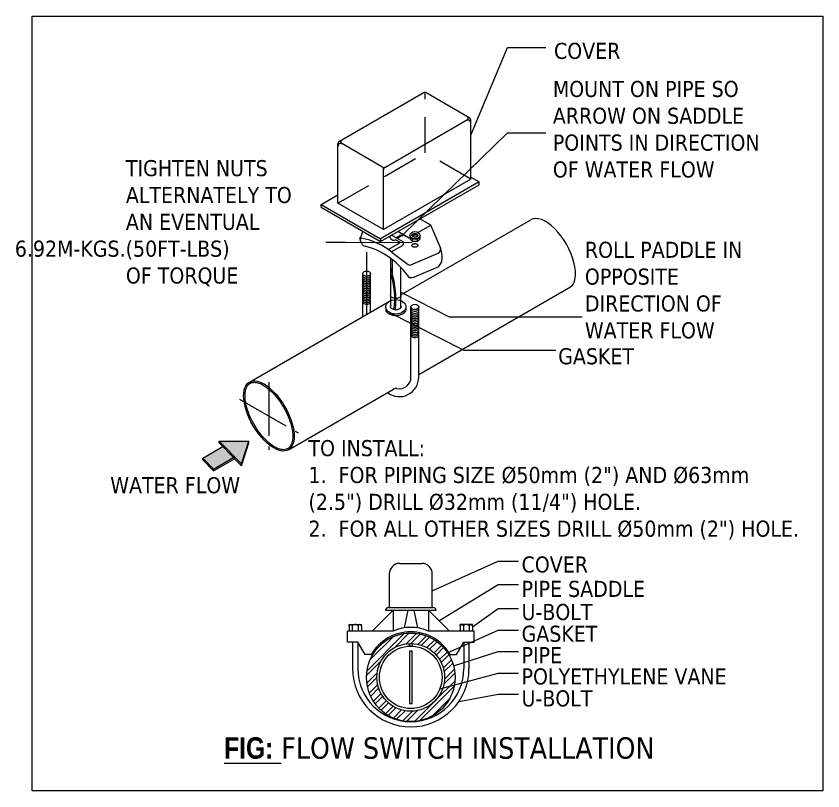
# Model space of a CAD drawing. Header units: inches. Extents: x -98933 to 1585249, y -3352739 to 192771.
# Drawn here: x -1799.5 to -1335.9, y 49580.6 to 50025.7 of the extents above; entities that cross this region are included whole.
import ezdxf

# ---------------------------------------------------------------- set-up
doc = ezdxf.new("R2010")
doc.units = ezdxf.units.IN
doc.header["$MEASUREMENT"] = 0
doc.linetypes.add('CENTERX2', pattern=[4, 2.5, -0.5, 0.5, -0.5])
doc.linetypes.add('DASHED', pattern=[0.75, 0.5, -0.25])
doc.layers.add('DIM', color=7, linetype='Continuous', lineweight=0)
doc.layers.add('FF-PIPE', color=14, linetype='Continuous', lineweight=35)
doc.styles.add('arial narrow', font='tahoma.ttf')

# ---------------------------------------------------------------- blocks, each defined once
blk = doc.blocks.new('ikjgds')
at = {"layer": 'FF-PIPE', "lineweight": 0}
h = blk.add_hatch(color=0, dxfattribs=at)
h.paths.add_polyline_path([(209154.2, -18285.3), (209152, -18284), (209145.9, -18287.5), (209148.3, -18288.9)])
h.paths.add_polyline_path([(209155.7, -18286.1), (209156.4, -18282.6), (209150.6, -18283.1)])
for points in [[(208899.3, -18571.3), (208930.2, -18603.3), (208940.5, -18571.3)], [(208919.2, -18594.3), (208904.2, -18578.9), (208876.1, -18595.1), (208876.1, -18595.1), (208891, -18610.6)], [(208905.8, -18578), (208904.2, -18578.9), (208919.2, -18594.3), (208920.7, -18593.4)], [(209220, -18869.8), (209222.1, -18869.8, 0.577923), (209111.8, -18869.8), (209113.9, -18869.8, -0.566618)]]:
    blk.add_hatch(color=0, dxfattribs=at).paths.add_polyline_path(points)
at = {"layer": 'DIM', "color": 7}
blk.add_lwpolyline([(208637.7, -17977.5), (209742.9, -17977.5), (209742.9, -19060.2), (208637.7, -19060.2)], close=True, dxfattribs=at)
at = {"layer": 'FF-PIPE', "color": 0, "lineweight": 0}
for p, q in [((209250.7, -18143.9), (209301.9, -18021.3)), ((209301.9, -18021.3), (209355.9, -18021.3)), ((209067.1, -18152.3), (209184.4, -18084.5)), ((209249.5, -18120.1), (209189.2, -18085.2)), ((209130.8, -18189), (209246.4, -18122.2)), ((209250.7, -18205.4), (209250.7, -18122.6)), ((209156.5, -18282.9), (209301.9, -18140.7)), ((209301.9, -18140.7), (209355.9, -18140.7)), ((209065.2, -18239), (209065.2, -18155.6)), ((209126.7, -18187.9), (209070.5, -18155.5)), ((209128.8, -18275.7), (209128.8, -18191.7)), ((209262.3, -18209.2), (209124.6, -18288.7)), ((209250.7, -18205.4), (209128.8, -18275.7)), ((209250.7, -18202.5), (209262.3, -18209.2)), ((209262.3, -18213.2), (209262.3, -18209.2)), ((209124.6, -18292.7), (209262.3, -18213.2)), ((209041.6, -18240.7), (209065.2, -18227.1)), ((209041.6, -18244.7), (209041.6, -18240.7)), ((209041.6, -18240.7), (209124.6, -18288.7)), ((209041.6, -18244.7), (209124.6, -18292.7)), ((209128.8, -18275.7), (209065.2, -18239)), ((209153.1, -18366.8), (209334.7, -18262)), ((209194.8, -18269.5), (209179.8, -18260.8)), ((209097.5, -18285.5), (209099.9, -18278.4)), ((209176.9, -18279.8), (209194.8, -18269.5)), ((209208.8, -18302.2), (209194.8, -18269.5)), ((209124.6, -18288.7), (209124.6, -18292.7)), ((209156.2, -18293), (209140.1, -18283.8)), ((209145.9, -18287.5), (209151.9, -18284.1)), ((209163.9, -18287.2), (209149, -18278.6)), ((209153.9, -18281.4), (209159, -18284.4)), ((209163.9, -18287.2), (209165.9, -18286.1)), ((209165.9, -18284.5), (209165.9, -18289.2)), ((209169.2, -18292.3), (209165.9, -18289.2)), ((209169.2, -18292.3), (209169.2, -18288.2)), ((209176.2, -18292.4), (209176.2, -18288.2)), ((209176.2, -18292.3), (209179.5, -18289.3)), ((209179.5, -18284.6), (209179.5, -18289.3)), ((209075.5, -18294.1), (209048.1, -18294.1)), ((209169.1, -18294.4), (209075.5, -18294.1)), ((209098.9, -18296.4), (209096.2, -18290)), ((209135.5, -18303.8), (209152.5, -18294)), ((209139.7, -18306.9), (209155.2, -18298)), ((209152.5, -18294), (209145.6, -18290)), ((209176.2, -18292.4), (209169.2, -18292.3)), ((209105.3, -18394.4), (209105.3, -18307.6)), ((209141, -18307.9), (209163.3, -18324.7)), ((209166.9, -18325.1), (209205.2, -18308.8)), ((209138.9, -18385.1), (209138.9, -18315.9)), ((209141.2, -18336.9), (209141.2, -18317.7)), ((209206, -18327.2), (209210.2, -18321)), ((209153.1, -18385.1), (209153.1, -18328.5)), ((209171.1, -18342.4), (209206, -18327.2)), ((209099.8, -18397.5), (209099.8, -18337.4)), ((209110.7, -18391.2), (209110.7, -18337.4)), ((209178.1, -18478.4), (209390.3, -18355.9)), ((209153.1, -18363.5), (209220.8, -18397.7)), ((208941.3, -18489.1), (209137.4, -18375.8)), ((209132, -18385), (209132, -18388.1)), ((209160.1, -18383.9), (209160.1, -18388)), ((209167.2, -18482), (209167.2, -18383.9)), ((209178.1, -18482), (209178.1, -18383.9)), ((209138.2, -18392.2), (209241.1, -18444.3)), ((209220.8, -18397.7), (209406.3, -18397.7)), ((209241.1, -18444.3), (209369.6, -18444.3)), ((208995.9, -18583.6), (209142.6, -18498.9)), ((208899.3, -18571.3), (208940.5, -18571.3)), ((208899.3, -18573.8), (208899.3, -18571.3)), ((208930.2, -18603.3), (208899.3, -18571.3)), ((208930.2, -18603.3), (208940.5, -18571.3)), ((208940.5, -18573.8), (208940.5, -18571.3)), ((208876.1, -18595.1), (208905.8, -18578)), ((208919.2, -18594.3), (208899.3, -18573.8)), ((208930.2, -18605.8), (208940.5, -18573.8)), ((208891, -18610.6), (208920.7, -18593.4)), ((208920.7, -18596), (208920.7, -18593.4)), ((208891, -18610.6), (208876.1, -18595.1)), ((208876.1, -18597.7), (208876.1, -18595.1)), ((208891, -18613.1), (208876.1, -18597.7)), ((208891, -18613.1), (208920.7, -18596)), ((208930.2, -18605.8), (208920.7, -18596)), ((208930.2, -18605.8), (208930.2, -18603.3)), ((208891, -18613.1), (208891, -18610.6)), ((209196.9, -18780.5), (209289.2, -18739.2)), ((209289.2, -18739.2), (209317.5, -18739.2)), ((209151.5, -18742.4), (209182.4, -18742.4)), ((209137, -18804.1), (209137, -18757)), ((209196.9, -18804.1), (209196.9, -18757)), ((209206.2, -18822.4), (209289.2, -18771.7)), ((209289.2, -18771.7), (209317.5, -18771.7)), ((209113, -18837.1), (209142.4, -18807.7)), ((209131.4, -18807.7), (209202.5, -18807.7)), ((209131.4, -18807.7), (209202.5, -18807.7)), ((209135.9, -18804.1), (209198, -18804.1)), ((209142.4, -18807.7), (209142.4, -18837.1)), ((209162.7, -18807.7), (209157.7, -18832.4)), ((209171.2, -18807.7), (209176.2, -18832.4)), ((209191.5, -18807.7), (209191.5, -18837.1)), ((209220.9, -18837.1), (209191.5, -18807.7)), ((209253.3, -18831), (209289.2, -18805.3)), ((209289.2, -18805.3), (209317.5, -18805.3)), ((209080.6, -18827.6), (209097.9, -18827.6)), ((209080.6, -18829.4), (209080.6, -18827.6)), ((209080.6, -18829.4), (209080.6, -18837.1)), ((209085.2, -18829.4), (209085.2, -18837.1)), ((209093.3, -18829.6), (209093.3, -18837.1)), ((209097.9, -18829.6), (209097.9, -18827.6)), ((209097.9, -18829.6), (209097.9, -18837.1)), ((209236, -18829.6), (209236, -18827.6)), ((209253.3, -18827.6), (209236, -18827.6)), ((209236, -18829.6), (209236, -18837.1)), ((209240.6, -18829.6), (209240.6, -18837.1)), ((209248.7, -18829.4), (209248.7, -18837.1)), ((209253.3, -18829.4), (209253.3, -18827.6)), ((209253.3, -18829.4), (209253.3, -18837.1)), ((209142.4, -18837.1), (209078.3, -18837.1)), ((209078.3, -18852.3), (209078.3, -18837.1)), ((209105.8, -18892.4), (209157.7, -18840.4)), ((209144, -18860.2), (209164.4, -18839.8)), ((209160.6, -18854.7), (209175, -18840.3)), ((209167.1, -18854.3), (209180.2, -18841.2)), ((209255.6, -18837.1), (209191.5, -18837.1)), ((209218.3, -18867.5), (209289.2, -18835.7)), ((209255.6, -18852.3), (209255.6, -18837.1)), ((209289.2, -18835.7), (209317.5, -18835.7)), ((209092.9, -18852.3), (209078.3, -18852.3)), ((209085.6, -18852.3), (209085.6, -18889.4)), ((209092.9, -18852.3), (209092.9, -18889.4)), ((209103, -18869.8), (209092.9, -18852.3)), ((209110.3, -18876.8), (209142.1, -18844.9)), ((209177.1, -18855.4), (209188.8, -18843.7)), ((209181.8, -18856.7), (209193, -18845.5)), ((209189.6, -18860.1), (209200.2, -18849.4)), ((209193.3, -18862.4), (209203.8, -18851.9)), ((209230.9, -18869.8), (209241, -18852.3)), ((209241, -18852.3), (209241, -18889.4)), ((209241, -18852.3), (209255.6, -18852.3)), ((209248.3, -18852.3), (209248.3, -18889.4)), ((209165.1, -18854.3), (209168.8, -18854.3)), ((209165.1, -18858), (209165.1, -18854.3)), ((209168.8, -18858), (209165.1, -18858)), ((209168.8, -18854.3), (209168.8, -18858)), ((209199.5, -18867.3), (209209.8, -18857)), ((209202.5, -18870.4), (209212.8, -18860.1)), ((209113.9, -18869.8), (209103, -18869.8)), ((209168.8, -18865.2), (209165.1, -18865.2)), ((209165.1, -18865.2), (209165.1, -18938)), ((209168.8, -18938), (209168.8, -18865.2)), ((209207.2, -18876.7), (209217.7, -18866.2)), ((209209.4, -18880.7), (209220.1, -18869.9)), ((209220, -18869.8), (209230.9, -18869.8)), ((209226.7, -18885.4), (209289.2, -18865.5)), ((209289.2, -18865.5), (209317.5, -18865.5)), ((209105.1, -18899.1), (209125.6, -18878.7)), ((209212.4, -18888.7), (209223.8, -18877.3)), ((209213.6, -18893.6), (209225.5, -18881.7)), ((209105.6, -18909.7), (209120.1, -18895.3)), ((209207.6, -18917.5), (209289.2, -18895.6)), ((209213.3, -18911), (209228.5, -18895.8)), ((209214.2, -18904.1), (209227.8, -18890.5)), ((209289.2, -18895.6), (209317.5, -18895.6)), ((209106.5, -18914.9), (209119.6, -18901.8)), ((209201.7, -18933.7), (209228.6, -18906.8)), ((209109.1, -18923.4), (209120.7, -18911.7)), ((209110.9, -18927.7), (209122, -18916.5)), ((209179.2, -18962.2), (209227.6, -18913.9)), ((209114.8, -18934.9), (209125.4, -18924.2)), ((209117.3, -18938.5), (209127.7, -18928)), ((209196.7, -18955.8), (209221.2, -18931.4)), ((209234, -18935.5), (209289.2, -18925.3)), ((209289.2, -18925.3), (209317.5, -18925.3)), ((209122.3, -18944.5), (209132.6, -18934.2)), ((209125.4, -18947.5), (209135.7, -18937.1)), ((209131.6, -18952.4), (209142.1, -18941.9)), ((209165.1, -18938), (209168.8, -18938)), ((209172.2, -18963.3), (209199, -18936.4)), ((209135.3, -18954.7), (209146, -18944)), ((209142.6, -18958.5), (209154, -18947.1)), ((209147, -18960.2), (209158.9, -18948.2)), ((209155.8, -18962.5), (209169.4, -18948.9)), ((209161.1, -18963.2), (209176.3, -18948))]:
    blk.add_line(p, q, dxfattribs=at)
at = {"layer": 'FF-PIPE', "color": 0, "linetype": 'DASHED', "lineweight": 0, "ltscale": 100}
for p, q in [((209187.1, -18168.6), (209187.1, -18084.1)), ((209065.2, -18239), (209187.1, -18168.6)), ((209250.7, -18205.4), (209187.1, -18168.6))]:
    blk.add_line(p, q, dxfattribs=at)
at = {"layer": 'FF-PIPE', "color": 0, "linetype": 'CENTERX2', "lineweight": 0, "ltscale": 30}
for p, q in [((208968.6, -18488.9), (208968.6, -18583.8)), ((208927.5, -18512.6), (209009.7, -18560.1))]:
    blk.add_line(p, q, dxfattribs=at)
at = {"layer": 'FF-PIPE', "color": 0, "lineweight": 0}
for radius in [61.9, 47.3, 43.7]:
    blk.add_circle((209166.9, -18901.6), radius, dxfattribs=at)
for centre, radius, start, end in [((209186.4, -18087.9), 3.88, 44, 120), ((209244.8, -18120.2), 2.53, 307.7728, 66.8301), ((209247.1, -18122.7), 3.6, 359.1151, 47.1438), ((209246.8, -18126.5), 3.88, 0, 120), ((209069.1, -18155.6), 3.88, 120, 180), ((209072.3, -18152.7), 3.31, 146.742, 247.9559), ((209069.1, -18159.1), 3.88, 53.3445, 180), ((209129.7, -18184.1), 4.81, 232.2348, 291.7652), ((209124.2, -18191.8), 4.66, 1.8593, 56.7959), ((209132.7, -18192.4), 3.88, 120, 180), ((209338.3, -18268.3), 7.28, 119.9997, 120), ((209098.7, -18288.3), 3, 113.0851, 210.0983), ((209097.6, -18289.4), 1.5, 79.658, 203.0851), ((209097.9, -18286.7), 1.25, 114.5551, 267.0073), ((209080.8, -18381.4), 95, 50.7743, 79.658), ((209143.2, -18284.9), 5.7, 184.5722, 295.4278), ((209163.3, -18291.8), 6.26, 19.637, 65.2726), ((209172.7, -18297.8), 8.82, 66.2193, 113.3456), ((209182.1, -18291.9), 6.26, 114.2923, 159.9279), ((209104.7, -18292), 7.28, 217.5425, 257.5817), ((209078.2, -18398.7), 102.6, 35.4692, 75.9319), ((209153.6, -18295.1), 3.31, 298.3786, 38.8167), ((209202.8, -18303.3), 5.94, 292.6673, 10.6268), ((209171, -18314.5), 39.7, 350.6442, 18.0513), ((208997.8, -18375.5), 148.5, 355.2937, 18.1713), ((209165.5, -18321.8), 3.64, 233.0851, 293.0851), ((209038.5, -18371.8), 106, 351.5905, 18.7531), ((209168.2, -18335.7), 7.28, 207.5812, 293.0851), ((209385.6, -18350.2), 7.28, 300, 300.3809), ((209135.9, -18388.1), 3.88, 180, 224.0354), ((209156.2, -18388), 3.88, 316.9219, 0), ((209150.8, -18482), 27.3, 232.6126, 0), ((209150.8, -18482), 16.4, 258.7069, 0), ((209146.2, -18505.2), 7.28, 78.7069, 120), ((209151.5, -18757), 14.6, 90, 180), ((209182.4, -18757), 14.6, 0, 90), ((209135.7, -18808.4), 4.33, 86.3127, 170.9866), ((209198, -18808.7), 4.58, 11.8237, 90.8769), ((209082.9, -18830), 2.33, 13.0032, 166.9968), ((209089.2, -18833), 5.34, 39.324, 138.604), ((209095.6, -18829.9), 2.3, 8.6022, 171.3978), ((209238.3, -18829.9), 2.3, 8.6022, 171.3978), ((209244.7, -18833), 5.34, 41.396, 140.676), ((209251, -18830), 2.33, 13.0032, 166.9968), ((209166.9, -18901.6), 63.7, 29.9508, 150.0492), ((209166.9, -18890), 58.3, 65.0579, 114.9421), ((209166.9, -18889.4), 81.4, 180, 0), ((209166.9, -18889.4), 74.1, 180, 0)]:
    blk.add_arc(centre, radius, start, end, dxfattribs=at)
for centre, major_axis, ratio in [((209362, -18309.2), (27.3, -47.3), 0.473538), ((209105.3, -18339.9), (-5.46, 0), 0.673145), ((209105.3, -18342.7), (-5.46, 0), 0.673145), ((209105.3, -18345.1), (-5.46, 0), 0.673145), ((209105.3, -18347.6), (-5.46, 0), 0.673145), ((209105.3, -18350), (-5.46, 0), 0.673145), ((209105.3, -18352.4), (-5.46, 0), 0.673145), ((209105.3, -18354.8), (-5.46, 0), 0.673145), ((209105.3, -18357.2), (-5.46, 0), 0.673145), ((209105.3, -18359.7), (-5.46, 0), 0.673145), ((209105.3, -18362.1), (-5.46, 0), 0.673145), ((209105.3, -18364.5), (-5.46, 0), 0.673145), ((209105.3, -18366.9), (-5.46, 0), 0.673145), ((209105.3, -18369.3), (-5.46, 0), 0.673145), ((209105.3, -18371.8), (-5.46, 0), 0.673145), ((209105.3, -18374.2), (-5.46, 0), 0.673145), ((209105.3, -18376.6), (-5.46, 0), 0.673145), ((209172.7, -18386.3), (-5.46, 0), 0.673145), ((209172.7, -18389.2), (-5.46, 0), 0.673145), ((209172.7, -18391.6), (-5.46, 0), 0.673145), ((209172.7, -18394), (-5.46, 0), 0.673145), ((209172.7, -18396.5), (-5.46, 0), 0.673145), ((209172.7, -18398.9), (-5.46, 0), 0.673145), ((209172.7, -18401.3), (-5.46, 0), 0.673145), ((209172.7, -18403.7), (-5.46, 0), 0.673145), ((209172.7, -18406.1), (-5.46, 0), 0.673145), ((209172.7, -18408.6), (-5.46, 0), 0.673145), ((209172.7, -18411), (-5.46, 0), 0.673145), ((209172.7, -18413.4), (-5.46, 0), 0.673145), ((209172.7, -18415.8), (-5.46, 0), 0.673145), ((209172.7, -18418.2), (-5.46, 0), 0.673145), ((209172.7, -18420.7), (-5.46, 0), 0.673145), ((209172.7, -18423.1), (-5.46, 0), 0.673145)]:
    blk.add_ellipse(centre, major_axis=major_axis, ratio=ratio, start_param=0, end_param=3.141593, dxfattribs=at)
for centre, major_axis, ratio in [((209172.7, -18283.8), (6.89, -0.03), 0.746958), ((209105.3, -18337.4), (-5.46, 0), 0.673145), ((209146, -18383.8), (-14.1, 0), 0.714286), ((209172.7, -18383.9), (-5.46, 0), 0.673145), ((208968.6, -18536.3), (27.3, -47.3), 0.473538)]:
    blk.add_ellipse(centre, major_axis=major_axis, ratio=ratio, dxfattribs=at)
for points, knots in [([(209177, -18283.8), (209177, -18283.7), (209177, -18283.6), (209176.9, -18283.3), (209176.8, -18283.1), (209176.5, -18282.7), (209176.3, -18282.4), (209175.5, -18281.9), (209175.1, -18281.7), (209174.1, -18281.4), (209173.5, -18281.3), (209172.4, -18281.3), (209171.9, -18281.3), (209171, -18281.5), (209170.6, -18281.6), (209169.9, -18281.9), (209169.5, -18282.1), (209169, -18282.6), (209168.8, -18282.8), (209168.6, -18283.2), (209168.5, -18283.4), (209168.4, -18283.7), (209168.4, -18283.8), (209168.5, -18284.1), (209168.5, -18284.2), (209168.7, -18284.6), (209168.8, -18284.7), (209169.1, -18285.1), (209169.4, -18285.4), (209170.1, -18285.8), (209170.6, -18286), (209171.5, -18286.2), (209172, -18286.3), (209173, -18286.4), (209173.6, -18286.3), (209174.4, -18286.1), (209174.8, -18286), (209175.5, -18285.7), (209175.8, -18285.5), (209176.3, -18285.1), (209176.6, -18284.9), (209176.9, -18284.4), (209176.9, -18284.2), (209177, -18284), (209177, -18283.9), (209177, -18283.8)], [0, 0, 0, 0, 0.236834, 0.236834, 0.473669, 0.473669, 0.827636, 0.827636, 1.181603, 1.181603, 1.53557, 1.53557, 1.825037, 1.825037, 2.114504, 2.114504, 2.403971, 2.403971, 2.693438, 2.693438, 2.989999, 2.989999, 3.238241, 3.238241, 3.486484, 3.486484, 3.734726, 3.734726, 4.048398, 4.048398, 4.362069, 4.362069, 4.675741, 4.675741, 4.989413, 4.989413, 5.249227, 5.249227, 5.509041, 5.509041, 5.829544, 5.829544, 6.150047, 6.150047, 6.283185, 6.283185, 6.283185, 6.283185]), ([(209176.9, -18284.2), (209176.9, -18284.2), (209176.9, -18284.2), (209176.9, -18284.1), (209176.8, -18283.9), (209176.5, -18283.5), (209176.2, -18283.2), (209175.5, -18282.7), (209175.1, -18282.5), (209174, -18282.2), (209173.5, -18282.1), (209172.4, -18282), (209171.9, -18282.1), (209171, -18282.3), (209170.6, -18282.4), (209169.8, -18282.7), (209169.5, -18282.9), (209169, -18283.3), (209168.8, -18283.6), (209168.6, -18283.9), (209168.5, -18284), (209168.5, -18284.2)], [6.50619, 6.50619, 6.50619, 6.50619, 6.52002, 6.52002, 6.756854, 6.756854, 7.110821, 7.110821, 7.464788, 7.464788, 7.818755, 7.818755, 8.108222, 8.108222, 8.397689, 8.397689, 8.687156, 8.687156, 8.976623, 8.976623, 9.186972, 9.186972, 9.186972, 9.186972]), ([(209176.7, -18284.6), (209176.7, -18284.6), (209176.7, -18284.6), (209176.5, -18284.3), (209176.2, -18284), (209175.5, -18283.5), (209175.1, -18283.3), (209174, -18283), (209173.5, -18282.9), (209172.4, -18282.8), (209171.9, -18282.9), (209171, -18283), (209170.6, -18283.2), (209169.8, -18283.5), (209169.5, -18283.7), (209169, -18284.1), (209168.8, -18284.3), (209168.7, -18284.6), (209168.7, -18284.6), (209168.7, -18284.6)], [6.716625, 6.716625, 6.716625, 6.716625, 6.756854, 6.756854, 7.110821, 7.110821, 7.464788, 7.464788, 7.818755, 7.818755, 8.108222, 8.108222, 8.397689, 8.397689, 8.687156, 8.687156, 8.976623, 8.976623, 8.991079, 8.991079, 8.991079, 8.991079]), ([(209176.4, -18285), (209176.3, -18284.8), (209176.1, -18284.7), (209175.5, -18284.3), (209175.1, -18284), (209174, -18283.7), (209173.5, -18283.6), (209172.4, -18283.6), (209171.9, -18283.6), (209171, -18283.8), (209170.6, -18283.9), (209169.8, -18284.3), (209169.5, -18284.5), (209169.2, -18284.8), (209169.1, -18284.9), (209169, -18285)], [0.610828, 0.610828, 0.610828, 0.610828, 0.827636, 0.827636, 1.181603, 1.181603, 1.53557, 1.53557, 1.825037, 1.825037, 2.114504, 2.114504, 2.403971, 2.403971, 2.53061, 2.53061, 2.53061, 2.53061]), ([(209176.9, -18298), (209176.9, -18297.9), (209176.9, -18297.7), (209176.8, -18297.4), (209176.7, -18297.3), (209176.5, -18296.9), (209176.2, -18296.6), (209175.5, -18296.1), (209175, -18295.9), (209174, -18295.6), (209173.4, -18295.5), (209172.4, -18295.4), (209171.9, -18295.5), (209171, -18295.6), (209170.6, -18295.8), (209169.8, -18296.1), (209169.5, -18296.3), (209169, -18296.7), (209168.8, -18296.9), (209168.5, -18297.3), (209168.4, -18297.5), (209168.4, -18297.8), (209168.4, -18298), (209168.4, -18298.3), (209168.4, -18298.4), (209168.6, -18298.7), (209168.7, -18298.9), (209169.1, -18299.3), (209169.4, -18299.5), (209170.1, -18300), (209170.5, -18300.1), (209171.4, -18300.4), (209172, -18300.5), (209173, -18300.5), (209173.5, -18300.5), (209174.4, -18300.3), (209174.8, -18300.2), (209175.4, -18299.9), (209175.7, -18299.7), (209176.3, -18299.3), (209176.5, -18299), (209176.8, -18298.6), (209176.9, -18298.4), (209176.9, -18298.1), (209176.9, -18298.1), (209176.9, -18298)], [0, 0, 0, 0, 0.236834, 0.236834, 0.473669, 0.473669, 0.827636, 0.827636, 1.181603, 1.181603, 1.53557, 1.53557, 1.825037, 1.825037, 2.114504, 2.114504, 2.403971, 2.403971, 2.693438, 2.693438, 2.989999, 2.989999, 3.238241, 3.238241, 3.486484, 3.486484, 3.734726, 3.734726, 4.048398, 4.048398, 4.362069, 4.362069, 4.675741, 4.675741, 4.989413, 4.989413, 5.249227, 5.249227, 5.509041, 5.509041, 5.829544, 5.829544, 6.150047, 6.150047, 6.283185, 6.283185, 6.283185, 6.283185]), ([(209138.9, -18366.8), (209138.6, -18367.2), (209138.4, -18367.5), (209138.3, -18367.8), (209138.3, -18367.8), (209138.3, -18367.9), (209138.3, -18368), (209138.3, -18368), (209138.3, -18368.1), (209138.3, -18368.1), (209138.3, -18368.3), (209138.3, -18368.3), (209138.4, -18368.4), (209138.4, -18368.5), (209138.5, -18368.7), (209138.6, -18368.9), (209138.9, -18369.3), (209139.1, -18369.5), (209139.9, -18370.1), (209140.6, -18370.5), (209142.3, -18371.2), (209143.2, -18371.5), (209145.1, -18371.7), (209146, -18371.7), (209147.8, -18371.6), (209148.6, -18371.5), (209150.2, -18371), (209150.9, -18370.8), (209152, -18370.2), (209152.4, -18369.9), (209153, -18369.3), (209153.3, -18369.1), (209153.5, -18368.7), (209153.6, -18368.5), (209153.7, -18368.2), (209153.7, -18368.1), (209153.8, -18368), (209153.7, -18367.9), (209153.7, -18367.8), (209153.7, -18367.7), (209153.6, -18367.4), (209153.5, -18367.2), (209153.2, -18366.9), (209153.2, -18366.9), (209153.1, -18366.8)], [5.702063, 5.702063, 5.702063, 5.702063, 6.055497, 6.055497, 6.178365, 6.178365, 6.283185, 6.283185, 6.283185, 6.455964, 6.455964, 6.545877, 6.545877, 6.635789, 6.635789, 6.815614, 6.815614, 6.995439, 6.995439, 7.333599, 7.333599, 7.671758, 7.671758, 7.947714, 7.947714, 8.223669, 8.223669, 8.499625, 8.499625, 8.730834, 8.730834, 8.962043, 8.962043, 9.152636, 9.152636, 9.399446, 9.399446, 9.560698, 9.560698, 9.721951, 9.721951, 9.94857, 9.94857, 10.005751, 10.005751, 10.005751, 10.005751]), ([(209133.1, -18390.8), (209134, -18391.8), (209135.1, -18392.6), (209138.3, -18394.4), (209140.7, -18395.2), (209145.6, -18395.9), (209148.1, -18395.8), (209152.9, -18394.7), (209155.1, -18393.8), (209157.7, -18391.9), (209158.4, -18391.3), (209159.1, -18390.7)], [6.887481, 6.887481, 6.887481, 6.887481, 7.182329, 7.182329, 7.665878, 7.665878, 8.149426, 8.149426, 8.632975, 8.632975, 8.835941, 8.835941, 8.835941, 8.835941]), ([(209138.9, -18382.6), (209138.6, -18383), (209138.4, -18383.3), (209138.3, -18383.6), (209138.3, -18383.6), (209138.3, -18383.8), (209138.3, -18383.8), (209138.3, -18383.8), (209138.3, -18383.9), (209138.3, -18384), (209138.3, -18384.1), (209138.3, -18384.1), (209138.4, -18384.3), (209138.4, -18384.3), (209138.5, -18384.5), (209138.6, -18384.7), (209138.9, -18385.1), (209139.1, -18385.3), (209139.9, -18385.9), (209140.6, -18386.3), (209142.3, -18387), (209143.2, -18387.3), (209145.1, -18387.5), (209146, -18387.6), (209147.8, -18387.5), (209148.6, -18387.3), (209150.2, -18386.9), (209150.9, -18386.6), (209152, -18386), (209152.4, -18385.7), (209153, -18385.2), (209153.3, -18384.9), (209153.5, -18384.5), (209153.6, -18384.3), (209153.7, -18384.1), (209153.7, -18384), (209153.8, -18383.8), (209153.7, -18383.7), (209153.7, -18383.6), (209153.7, -18383.5), (209153.6, -18383.2), (209153.5, -18383), (209153.2, -18382.7), (209153.2, -18382.7), (209153.1, -18382.6)], [5.702063, 5.702063, 5.702063, 5.702063, 6.055497, 6.055497, 6.178365, 6.178365, 6.283185, 6.283185, 6.283185, 6.455964, 6.455964, 6.545877, 6.545877, 6.635789, 6.635789, 6.815614, 6.815614, 6.995439, 6.995439, 7.333599, 7.333599, 7.671758, 7.671758, 7.947714, 7.947714, 8.223669, 8.223669, 8.499625, 8.499625, 8.730834, 8.730834, 8.962043, 8.962043, 9.152636, 9.152636, 9.399446, 9.399446, 9.560698, 9.560698, 9.721951, 9.721951, 9.94857, 9.94857, 10.005751, 10.005751, 10.005751, 10.005751]), ([(208995, -18581.9), (208996.2, -18581.2), (208997.2, -18580.3), (208999.1, -18577.9), (208999.9, -18576.4), (209001.1, -18572.9), (209001.5, -18571), (209002, -18566.5), (209002.1, -18564.1), (209001.7, -18558.9), (209001.3, -18556.1), (208999.9, -18549.2), (208998.6, -18544.9), (208995.3, -18536.1), (208993.3, -18531.7), (208988.7, -18523.1), (208986.1, -18518.9), (208980.5, -18511.1), (208977.5, -18507.5), (208971.3, -18501.1), (208968.1, -18498.3), (208962.4, -18494.2), (208959.9, -18492.6), (208955.5, -18490.7), (208953.6, -18490), (208950.1, -18489.3), (208948.5, -18489.2), (208945.5, -18489.4), (208944.2, -18489.8), (208941.8, -18491), (208940.7, -18491.8), (208938.8, -18493.8), (208938, -18495.1), (208936.6, -18498.1), (208936.1, -18499.9), (208935.4, -18503.9), (208935.2, -18506), (208935.3, -18511.6), (208935.7, -18515.1), (208937.2, -18522.8), (208938.4, -18527.1), (208941.6, -18535.7), (208943.5, -18540), (208948, -18548.5), (208950.5, -18552.7), (208955.9, -18560.5), (208958.9, -18564.1), (208964.9, -18570.6), (208968, -18573.4), (208973.5, -18577.6), (208976, -18579.2), (208980.3, -18581.4), (208982.1, -18582.1), (208985.6, -18583.1), (208987.2, -18583.4), (208990.2, -18583.4), (208991.7, -18583.2), (208993.6, -18582.6), (208994.3, -18582.3), (208995, -18581.9)], [0, 0, 0, 0, 0.191859, 0.191859, 0.383718, 0.383718, 0.575577, 0.575577, 0.767437, 0.767437, 0.959296, 0.959296, 1.23299, 1.23299, 1.506684, 1.506684, 1.780379, 1.780379, 2.054073, 2.054073, 2.327767, 2.327767, 2.557135, 2.557135, 2.740375, 2.740375, 2.923616, 2.923616, 3.106857, 3.106857, 3.290097, 3.290097, 3.473338, 3.473338, 3.656578, 3.656578, 3.839819, 3.839819, 4.088788, 4.088788, 4.357978, 4.357978, 4.627169, 4.627169, 4.896359, 4.896359, 5.165549, 5.165549, 5.434739, 5.434739, 5.653639, 5.653639, 5.82821, 5.82821, 6.002781, 6.002781, 6.182104, 6.182104, 6.283185, 6.283185, 6.283185, 6.283185])]:
    blk.add_open_spline(points, degree=3, knots=knots, dxfattribs=at)
at = {"layer": 'FF-PIPE', "color": 0, "lineweight": 0, "attachment_point": 1, "style": 'arial narrow'}
for s, insert, char_height, width in [('{\\C5;COVER}', (209367.1, -18014.8), 22.5, 292.137), ('{\\C5;MOUNT ON PIPE SO ARROW ON SADDLE POINTS IN DIRECTION OF WATER FLOW}', (209365.5, -18068), 22.5, 292.137), ('{\\C5;TIGHTEN NUTS \\PALTERNATELY TO \\PAN EVENTUAL \\P\\pi-155.2;6.92M-KGS.(50FT-LBS) \\P\\pi0;OF TORQUE}', (208768.7, -18178.7), 22.5, 250.684), ('{\\C5;ROLL PADDLE IN OPPOSITE DIRECTION OF WATER FLOW}', (209410.3, -18292.8), 22.5, 231.762), ('{\\C5;GASKET}', (209373, -18441.6), 22.5, 292.137), ('{\\C5;TO INSTALL:\\P1.  FOR PIPING SIZE Ø50mm (2") AND Ø63mm (2.5") DRILL Ø32mm (11/4") HOLE.\\P2.  FOR ALL OTHER SIZES DRILL Ø50mm (2") HOLE.}', (209023.9, -18570), 22.5, 653.524), ('{\\C5;WATER FLOW}', (208746.9, -18621.8), 22.5, 292.137), ('{\\C5;COVER}', (209321.8, -18732.6), 22.5, 292.137), ('{\\C5;PIPE SADDLE}', (209321.8, -18766.7), 22.5, 292.137), ('{\\C5;U-BOLT}', (209321.8, -18799), 22.5, 292.137), ('{\\C5;GASKET}', (209321.8, -18829.4), 22.5, 292.137), ('{\\C5;PIPE}', (209321.8, -18859.3), 22.5, 292.137), ('{\\C5;POLYETHYLENE VANE}', (209321.8, -18889), 22.5, 292.137), ('{\\C5;U-BOLT}', (209321.8, -18919.7), 22.5, 292.137), ('{\\fArial Narrow|b1|i0|c0|p34;\\LFIG:} FLOW SWITCH INSTALLATION', (208906, -18985.3), 30, 750.865)]:
    blk.add_mtext(s, dxfattribs=dict(at, insert=insert, char_height=char_height, width=width))

msp = doc.modelspace()

# ---------------------------------------------------------------- block references
at = {"layer": 'DIM', "color": 0, "lineweight": -2, "xscale": 0.4111037293332629, "yscale": 0.4111037293332629, "zscale": 0.4111037293385709}
msp.add_blockref('ikjgds', (-87562.03, 57416.32), dxfattribs=at)

doc.saveas('drawing.dxf')
